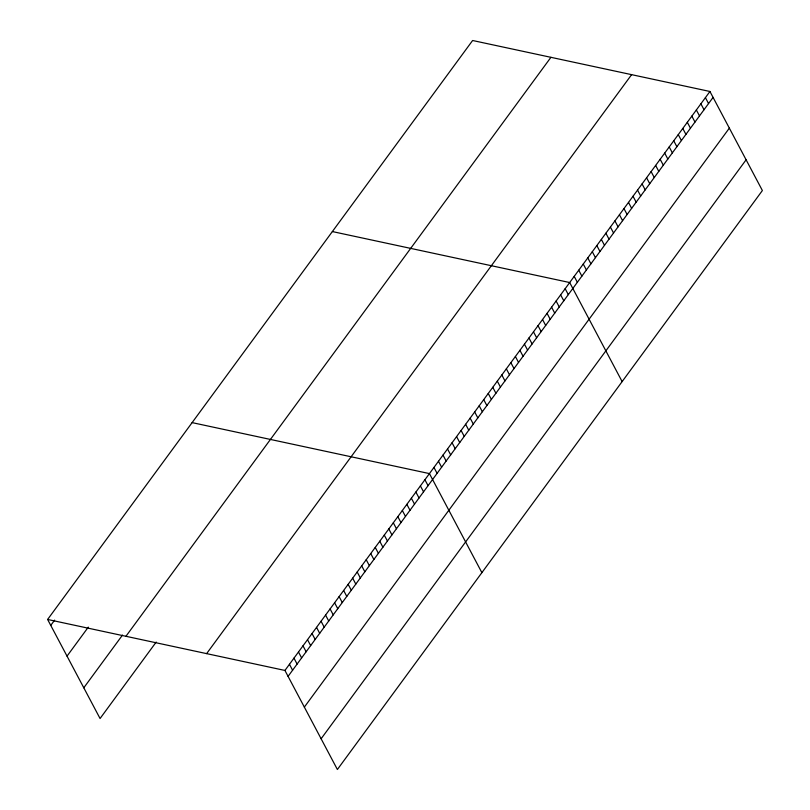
<?xml version="1.0" encoding="UTF-8"?>
<svg xmlns="http://www.w3.org/2000/svg" width="810" height="810" viewBox="0 0 810 810"><rect width="100%" height="100%" fill="white"/><g stroke="black" fill="none" stroke-linecap="round" stroke-linejoin="round"><path stroke-width="1.21" d="M47.618 619.468L472.615 40.5L709.935 91.479L762.382 190.532L337.385 769.5L284.938 670.447L47.618 619.468L100.065 718.521L156.188 642.067M50.757 625.401L54.634 620.126M67.028 656.13L88.32 627.132M83.794 687.791L122.502 635.07M125.935 636.285L550.932 57.318M206.621 653.619L631.618 74.652M284.938 670.447L709.935 91.479M288.076 676.37L713.073 97.403M304.347 707.11L729.344 128.142M321.114 738.771L746.111 159.803M332.363 231.559L569.683 282.538L622.131 381.591M192.122 422.617L429.432 473.597L481.879 572.65M705.409 97.635L708.547 103.569M700.883 103.801L704.022 109.735M696.357 109.968L699.506 115.901M691.841 116.124L694.98 122.057M687.315 122.29L690.454 128.223M682.789 128.456L685.928 134.389M678.264 134.622L681.402 140.545M673.738 140.778L676.876 146.711M669.212 146.944L672.361 152.877M664.696 153.11L667.835 159.043M660.17 159.266L663.309 165.2M655.644 165.432L658.783 171.366M651.119 171.598L654.257 177.532M646.593 177.765L649.731 183.688M642.067 183.921L645.216 189.854M637.551 190.087L640.69 196.02M633.025 196.253L636.164 202.176M628.499 202.409L631.638 208.342M623.973 208.575L627.112 214.508M619.447 214.741L622.586 220.674M614.922 220.907L618.071 226.83M610.406 227.063L613.545 232.996M605.88 233.229L609.019 239.163M601.354 239.395L604.493 245.319M596.828 245.552L599.967 251.485M592.302 251.718L595.441 257.651M587.776 257.884L590.925 263.817M583.261 264.05L586.399 269.973M578.735 270.206L581.874 276.139M574.209 276.372L577.348 282.305M565.157 288.694L568.296 294.627M560.631 294.86L563.78 300.793M556.116 301.026L559.254 306.96M551.59 307.182L554.728 313.116M547.064 313.349L550.203 319.282M542.538 319.515L545.677 325.448M538.012 325.681L541.161 331.604M533.486 331.837L536.635 337.77M528.971 338.003L532.109 343.936M524.445 344.169L527.583 350.102M519.919 350.325L523.058 356.258M515.393 356.491L518.532 362.424M510.867 362.657L514.016 368.591M506.351 368.823L509.49 374.746M501.825 374.979L504.964 380.913M497.3 381.145L500.438 387.079M492.774 387.312L495.912 393.245M488.248 393.468L491.386 399.401M483.722 399.634L486.871 405.567M479.206 405.8L482.345 411.733M474.68 411.966L477.819 417.889M470.154 418.122L473.293 424.055M465.628 424.288L468.767 430.221M461.103 430.454L464.241 436.387M456.577 436.61L459.726 442.543M452.061 442.776L455.2 448.71M447.535 448.942L450.674 454.876M443.009 455.109L446.148 461.032M438.483 461.265L441.622 467.198M433.957 467.431L437.096 473.364M424.916 479.743L428.065 485.676M420.4 485.899L423.549 491.832M415.884 492.045L419.033 497.978M411.369 498.201L414.517 504.134M406.853 504.357L410.002 510.28M402.337 510.502L405.486 516.436M397.821 516.659L400.97 522.582M393.316 522.804L396.454 528.738M388.8 528.96L391.939 534.894M384.284 535.106L387.423 541.039M379.768 541.262L382.907 547.196M375.253 547.408L378.392 553.341M370.737 553.564L373.876 559.497M366.221 559.72L369.36 565.643M361.705 565.866L364.844 571.799M357.19 572.022L360.328 577.955M352.674 578.168L355.813 584.101M348.158 584.324L351.297 590.257M343.642 590.47L346.781 596.403M339.127 596.626L342.266 602.559M334.611 602.772L337.75 608.705M330.095 608.928L333.234 614.861M325.579 615.084L328.718 621.007M321.064 621.229L324.202 627.163M316.548 627.385L319.687 633.319M312.032 633.531L315.171 639.465M307.517 639.687L310.655 645.621M303.001 645.833L306.139 651.766M298.485 651.989L301.624 657.922M293.969 658.145L297.108 664.068M289.453 664.291L292.592 670.224"/></g></svg>
